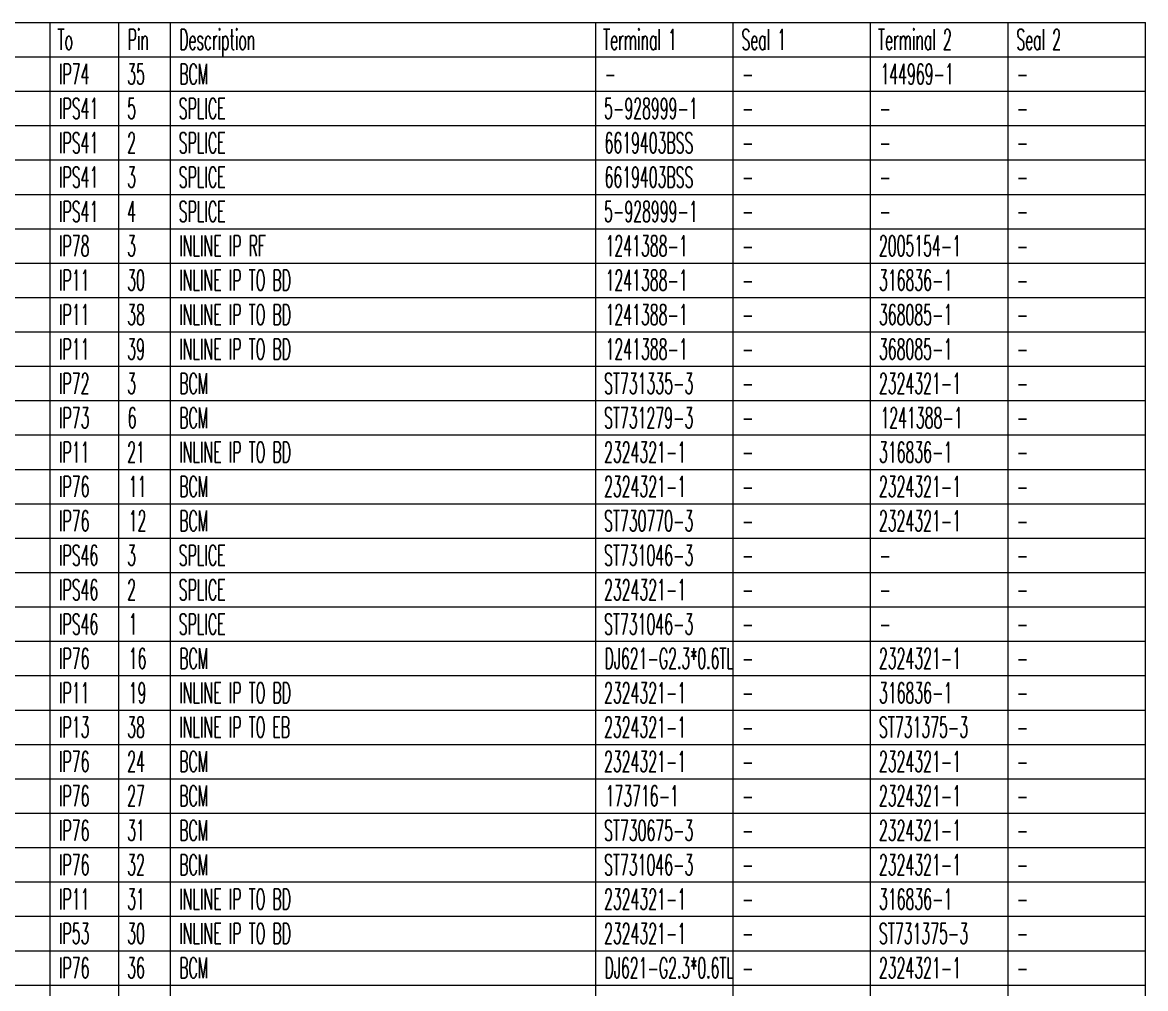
# Model space of a CAD drawing. Header units: inches. Extents: x 47316 to 59086, y 3141 to 11743.
# Drawn here: x 55259.4 to 55422.8, y 8789.7 to 8930.2 of the extents above; entities that cross this region are included whole.
import ezdxf

# ---------------------------------------------------------------- set-up
doc = ezdxf.new("R2010")
doc.units = ezdxf.units.IN
doc.header["$MEASUREMENT"] = 0
doc.styles.get("Standard").update_dxf_attribs({"font": ''})
doc.styles.get('Standard').set_extended_font_data('SimSun')

msp = doc.modelspace()

# ---------------------------------------------------------------- linework, layer by layer
at = {"color": 0, "linetype": 'Continuous', "lineweight": 15}
for p, q in [((55095.95, 8930.24), (55422.8, 8930.24)), ((55263.41, 8425.24), (55263.41, 8930.24)), ((55273.41, 8425.24), (55273.41, 8930.24)), ((55280.91, 8425.24), (55280.91, 8930.24)), ((55342.8, 8425.24), (55342.8, 8930.24)), ((55362.8, 8425.24), (55362.8, 8930.24)), ((55382.8, 8425.24), (55382.8, 8930.24)), ((55402.8, 8425.24), (55402.8, 8930.24)), ((55422.8, 8425.24), (55422.8, 8930.24)), ((55095.95, 8925.24), (55422.8, 8925.24)), ((55095.95, 8920.24), (55422.8, 8920.24)), ((55095.95, 8915.24), (55422.8, 8915.24)), ((55095.95, 8910.24), (55422.8, 8910.24)), ((55095.95, 8905.24), (55422.8, 8905.24)), ((55095.95, 8900.24), (55422.8, 8900.24)), ((55095.95, 8895.24), (55422.8, 8895.24)), ((55095.95, 8890.24), (55422.8, 8890.24)), ((55095.95, 8885.24), (55422.8, 8885.24)), ((55095.95, 8880.24), (55422.8, 8880.24)), ((55095.95, 8875.24), (55422.8, 8875.24)), ((55095.95, 8870.24), (55422.8, 8870.24)), ((55095.95, 8865.24), (55422.8, 8865.24)), ((55095.95, 8860.24), (55422.8, 8860.24)), ((55095.95, 8855.24), (55422.8, 8855.24)), ((55095.95, 8850.24), (55422.8, 8850.24)), ((55095.95, 8845.24), (55422.8, 8845.24)), ((55095.95, 8840.24), (55422.8, 8840.24)), ((55095.95, 8835.24), (55422.8, 8835.24)), ((55095.95, 8830.24), (55422.8, 8830.24)), ((55095.95, 8825.24), (55422.8, 8825.24)), ((55095.95, 8820.24), (55422.8, 8820.24)), ((55095.95, 8815.24), (55422.8, 8815.24)), ((55095.95, 8810.24), (55422.8, 8810.24)), ((55095.95, 8805.24), (55422.8, 8805.24)), ((55095.95, 8800.24), (55422.8, 8800.24)), ((55095.95, 8795.24), (55422.8, 8795.24)), ((55095.95, 8790.24), (55422.8, 8790.24))]:
    msp.add_line(p, q, dxfattribs=at)

# ---------------------------------------------------------------- texts
at = {"color": 140, "linetype": 'Continuous', "lineweight": 15, "char_height": 3, "attachment_point": 1}
for s, insert, width in [('\\Fromans.shx;\\W0.5000000000;\\T1.0000000000;\\o\\lTo', (55264.48, 8929.24), 2.5), ('\\Fromans.shx;\\W0.5000000000;\\T1.0000000000;\\o\\lPin', (55274.69, 8929.24), 3.4286), ('\\Fromans.shx;\\W0.5000000000;\\T1.0000000000;\\o\\lDescription', (55282.19, 8929.24), 12.2857), ('\\Fromans.shx;\\W0.5000000000;\\T1.0000000000;\\o\\lTerminal 1', (55343.87, 8929.24), 12.2857), ('\\Fromans.shx;\\W0.5000000000;\\T1.0000000000;\\o\\lSeal 1', (55364.01, 8929.24), 7.5714), ('\\Fromans.shx;\\W0.5000000000;\\T1.0000000000;\\o\\lTerminal 2', (55383.87, 8929.24), 12.2857), ('\\Fromans.shx;\\W0.5000000000;\\T1.0000000000;\\o\\lSeal 2', (55404.01, 8929.24), 7.5714)]:
    msp.add_mtext(s, dxfattribs=dict(at, insert=insert, width=width))
at = {"color": 7, "linetype": 'Continuous', "lineweight": 15, "char_height": 3, "attachment_point": 1}
for s, insert, width in [('\\Fromans.shx;\\W0.5000000000;\\T1.0000000000;\\o\\lIP74', (55264.69, 8924.24), 4.9286), ('\\Fromans.shx;\\W0.5000000000;\\T1.0000000000;\\o\\l35', (55274.62, 8924.24), 2.8571), ('\\Fromans.shx;\\W0.5000000000;\\T1.0000000000;\\o\\lBCM', (55282.19, 8924.24), 4.7143), ('\\Fromans.shx;\\W0.5000000000;\\T1.0000000000;\\o\\l144969-1', (55384.23, 8924.24), 11.8571), ('\\Fromans.shx;\\W0.5000000000;\\T1.0000000000;\\o\\l-', (55344.08, 8924.24), 1.8571), ('\\Fromans.shx;\\W0.5000000000;\\T1.0000000000;\\o\\l-', (55364.08, 8924.24), 1.8571), ('\\Fromans.shx;\\W0.5000000000;\\T1.0000000000;\\o\\l-', (55404.08, 8924.24), 1.8571), ('\\Fromans.shx;\\W0.5000000000;\\T1.0000000000;\\o\\lIPS41', (55264.69, 8919.24), 6.3571), ('\\Fromans.shx;\\W0.5000000000;\\T1.0000000000;\\o\\l5', (55274.62, 8919.24), 1.4286), ('\\Fromans.shx;\\W0.5000000000;\\T1.0000000000;\\o\\lSPLICE', (55282.12, 8919.24), 7.5714), ('\\Fromans.shx;\\W0.5000000000;\\T1.0000000000;\\o\\l5-928999-1', (55344.01, 8919.24), 15.1429), ('\\Fromans.shx;\\W0.5000000000;\\T1.0000000000;\\o\\l-', (55364.08, 8919.24), 1.8571), ('\\Fromans.shx;\\W0.5000000000;\\T1.0000000000;\\o\\l-', (55384.08, 8919.24), 1.8571), ('\\Fromans.shx;\\W0.5000000000;\\T1.0000000000;\\o\\l-', (55404.08, 8919.24), 1.8571), ('\\Fromans.shx;\\W0.5000000000;\\T1.0000000000;\\o\\lIPS41', (55264.69, 8914.24), 6.3571), ('\\Fromans.shx;\\W0.5000000000;\\T1.0000000000;\\o\\l2', (55274.62, 8914.24), 1.4286), ('\\Fromans.shx;\\W0.5000000000;\\T1.0000000000;\\o\\lSPLICE', (55282.12, 8914.24), 7.5714), ('\\Fromans.shx;\\W0.5000000000;\\T1.0000000000;\\o\\l6619403BSS', (55344.08, 8914.24), 14.3571), ('\\Fromans.shx;\\W0.5000000000;\\T1.0000000000;\\o\\l-', (55364.08, 8914.24), 1.8571), ('\\Fromans.shx;\\W0.5000000000;\\T1.0000000000;\\o\\l-', (55384.08, 8914.24), 1.8571), ('\\Fromans.shx;\\W0.5000000000;\\T1.0000000000;\\o\\l-', (55404.08, 8914.24), 1.8571), ('\\Fromans.shx;\\W0.5000000000;\\T1.0000000000;\\o\\lIPS41', (55264.69, 8909.24), 6.3571), ('\\Fromans.shx;\\W0.5000000000;\\T1.0000000000;\\o\\l3', (55274.62, 8909.24), 1.4286), ('\\Fromans.shx;\\W0.5000000000;\\T1.0000000000;\\o\\lSPLICE', (55282.12, 8909.24), 7.5714), ('\\Fromans.shx;\\W0.5000000000;\\T1.0000000000;\\o\\l6619403BSS', (55344.08, 8909.24), 14.3571), ('\\Fromans.shx;\\W0.5000000000;\\T1.0000000000;\\o\\l-', (55364.08, 8909.24), 1.8571), ('\\Fromans.shx;\\W0.5000000000;\\T1.0000000000;\\o\\l-', (55384.08, 8909.24), 1.8571), ('\\Fromans.shx;\\W0.5000000000;\\T1.0000000000;\\o\\l-', (55404.08, 8909.24), 1.8571), ('\\Fromans.shx;\\W0.5000000000;\\T1.0000000000;\\o\\lIPS41', (55264.69, 8904.24), 6.3571), ('\\Fromans.shx;\\W0.5000000000;\\T1.0000000000;\\o\\l4', (55274.62, 8904.24), 1.4286), ('\\Fromans.shx;\\W0.5000000000;\\T1.0000000000;\\o\\lSPLICE', (55282.12, 8904.24), 7.5714), ('\\Fromans.shx;\\W0.5000000000;\\T1.0000000000;\\o\\l5-928999-1', (55344.01, 8904.24), 15.1429), ('\\Fromans.shx;\\W0.5000000000;\\T1.0000000000;\\o\\l-', (55364.08, 8904.24), 1.8571), ('\\Fromans.shx;\\W0.5000000000;\\T1.0000000000;\\o\\l-', (55384.08, 8904.24), 1.8571), ('\\Fromans.shx;\\W0.5000000000;\\T1.0000000000;\\o\\l-', (55404.08, 8904.24), 1.8571), ('\\Fromans.shx;\\W0.5000000000;\\T1.0000000000;\\o\\lIP78', (55264.69, 8899.24), 4.9286), ('\\Fromans.shx;\\W0.5000000000;\\T1.0000000000;\\o\\l3', (55274.62, 8899.24), 1.4286), ('\\Fromans.shx;\\W0.5000000000;\\T1.0000000000;\\o\\lINLINE IP RF', (55282.19, 8899.24), 14.7143), ('\\Fromans.shx;\\W0.5000000000;\\T1.0000000000;\\o\\l1241388-1', (55344.23, 8899.24), 13.2857), ('\\Fromans.shx;\\W0.5000000000;\\T1.0000000000;\\o\\l2005154-1', (55384.01, 8899.24), 13.2857), ('\\Fromans.shx;\\W0.5000000000;\\T1.0000000000;\\o\\l-', (55364.08, 8899.24), 1.8571), ('\\Fromans.shx;\\W0.5000000000;\\T1.0000000000;\\o\\l-', (55404.08, 8899.24), 1.8571), ('\\Fromans.shx;\\W0.5000000000;\\T1.0000000000;\\o\\lIP11', (55264.69, 8894.24), 4.9286), ('\\Fromans.shx;\\W0.5000000000;\\T1.0000000000;\\o\\l30', (55274.62, 8894.24), 2.8571), ('\\Fromans.shx;\\W0.5000000000;\\T1.0000000000;\\o\\lINLINE IP TO BD', (55282.19, 8894.24), 19.1429), ('\\Fromans.shx;\\W0.5000000000;\\T1.0000000000;\\o\\l1241388-1', (55344.23, 8894.24), 13.2857), ('\\Fromans.shx;\\W0.5000000000;\\T1.0000000000;\\o\\l316836-1', (55384.01, 8894.24), 11.8571), ('\\Fromans.shx;\\W0.5000000000;\\T1.0000000000;\\o\\l-', (55364.08, 8894.24), 1.8571), ('\\Fromans.shx;\\W0.5000000000;\\T1.0000000000;\\o\\l-', (55404.08, 8894.24), 1.8571), ('\\Fromans.shx;\\W0.5000000000;\\T1.0000000000;\\o\\lIP11', (55264.69, 8889.24), 4.9286), ('\\Fromans.shx;\\W0.5000000000;\\T1.0000000000;\\o\\l38', (55274.62, 8889.24), 2.8571), ('\\Fromans.shx;\\W0.5000000000;\\T1.0000000000;\\o\\lINLINE IP TO BD', (55282.19, 8889.24), 19.1429), ('\\Fromans.shx;\\W0.5000000000;\\T1.0000000000;\\o\\l1241388-1', (55344.23, 8889.24), 13.2857), ('\\Fromans.shx;\\W0.5000000000;\\T1.0000000000;\\o\\l368085-1', (55384.01, 8889.24), 11.8571), ('\\Fromans.shx;\\W0.5000000000;\\T1.0000000000;\\o\\l-', (55364.08, 8889.24), 1.8571), ('\\Fromans.shx;\\W0.5000000000;\\T1.0000000000;\\o\\l-', (55404.08, 8889.24), 1.8571), ('\\Fromans.shx;\\W0.5000000000;\\T1.0000000000;\\o\\lIP11', (55264.69, 8884.24), 4.9286), ('\\Fromans.shx;\\W0.5000000000;\\T1.0000000000;\\o\\l39', (55274.62, 8884.24), 2.8571), ('\\Fromans.shx;\\W0.5000000000;\\T1.0000000000;\\o\\lINLINE IP TO BD', (55282.19, 8884.24), 19.1429), ('\\Fromans.shx;\\W0.5000000000;\\T1.0000000000;\\o\\l1241388-1', (55344.23, 8884.24), 13.2857), ('\\Fromans.shx;\\W0.5000000000;\\T1.0000000000;\\o\\l368085-1', (55384.01, 8884.24), 11.8571), ('\\Fromans.shx;\\W0.5000000000;\\T1.0000000000;\\o\\l-', (55364.08, 8884.24), 1.8571), ('\\Fromans.shx;\\W0.5000000000;\\T1.0000000000;\\o\\l-', (55404.08, 8884.24), 1.8571), ('\\Fromans.shx;\\W0.5000000000;\\T1.0000000000;\\o\\lIP72', (55264.69, 8879.24), 4.9286), ('\\Fromans.shx;\\W0.5000000000;\\T1.0000000000;\\o\\l3', (55274.62, 8879.24), 1.4286), ('\\Fromans.shx;\\W0.5000000000;\\T1.0000000000;\\o\\lBCM', (55282.19, 8879.24), 4.7143), ('\\Fromans.shx;\\W0.5000000000;\\T1.0000000000;\\o\\lST731335-3', (55344.01, 8879.24), 14.4286), ('\\Fromans.shx;\\W0.5000000000;\\T1.0000000000;\\o\\l2324321-1', (55384.01, 8879.24), 13.2857), ('\\Fromans.shx;\\W0.5000000000;\\T1.0000000000;\\o\\l-', (55364.08, 8879.24), 1.8571), ('\\Fromans.shx;\\W0.5000000000;\\T1.0000000000;\\o\\l-', (55404.08, 8879.24), 1.8571), ('\\Fromans.shx;\\W0.5000000000;\\T1.0000000000;\\o\\lIP73', (55264.69, 8874.24), 4.9286), ('\\Fromans.shx;\\W0.5000000000;\\T1.0000000000;\\o\\l6', (55274.69, 8874.24), 1.4286), ('\\Fromans.shx;\\W0.5000000000;\\T1.0000000000;\\o\\lBCM', (55282.19, 8874.24), 4.7143), ('\\Fromans.shx;\\W0.5000000000;\\T1.0000000000;\\o\\lST731279-3', (55344.01, 8874.24), 14.4286), ('\\Fromans.shx;\\W0.5000000000;\\T1.0000000000;\\o\\l1241388-1', (55384.23, 8874.24), 13.2857), ('\\Fromans.shx;\\W0.5000000000;\\T1.0000000000;\\o\\l-', (55364.08, 8874.24), 1.8571), ('\\Fromans.shx;\\W0.5000000000;\\T1.0000000000;\\o\\l-', (55404.08, 8874.24), 1.8571), ('\\Fromans.shx;\\W0.5000000000;\\T1.0000000000;\\o\\lIP11', (55264.69, 8869.24), 4.9286), ('\\Fromans.shx;\\W0.5000000000;\\T1.0000000000;\\o\\l21', (55274.62, 8869.24), 2.8571), ('\\Fromans.shx;\\W0.5000000000;\\T1.0000000000;\\o\\lINLINE IP TO BD', (55282.19, 8869.24), 19.1429), ('\\Fromans.shx;\\W0.5000000000;\\T1.0000000000;\\o\\l2324321-1', (55344.01, 8869.24), 13.2857), ('\\Fromans.shx;\\W0.5000000000;\\T1.0000000000;\\o\\l316836-1', (55384.01, 8869.24), 11.8571), ('\\Fromans.shx;\\W0.5000000000;\\T1.0000000000;\\o\\l-', (55364.08, 8869.24), 1.8571), ('\\Fromans.shx;\\W0.5000000000;\\T1.0000000000;\\o\\l-', (55404.08, 8869.24), 1.8571), ('\\Fromans.shx;\\W0.5000000000;\\T1.0000000000;\\o\\lIP76', (55264.69, 8864.24), 4.9286), ('\\Fromans.shx;\\W0.5000000000;\\T1.0000000000;\\o\\l11', (55274.84, 8864.24), 2.8571), ('\\Fromans.shx;\\W0.5000000000;\\T1.0000000000;\\o\\lBCM', (55282.19, 8864.24), 4.7143), ('\\Fromans.shx;\\W0.5000000000;\\T1.0000000000;\\o\\l2324321-1', (55344.01, 8864.24), 13.2857), ('\\Fromans.shx;\\W0.5000000000;\\T1.0000000000;\\o\\l2324321-1', (55384.01, 8864.24), 13.2857), ('\\Fromans.shx;\\W0.5000000000;\\T1.0000000000;\\o\\l-', (55364.08, 8864.24), 1.8571), ('\\Fromans.shx;\\W0.5000000000;\\T1.0000000000;\\o\\l-', (55404.08, 8864.24), 1.8571), ('\\Fromans.shx;\\W0.5000000000;\\T1.0000000000;\\o\\lIP76', (55264.69, 8859.24), 4.9286), ('\\Fromans.shx;\\W0.5000000000;\\T1.0000000000;\\o\\l12', (55274.84, 8859.24), 2.8571), ('\\Fromans.shx;\\W0.5000000000;\\T1.0000000000;\\o\\lBCM', (55282.19, 8859.24), 4.7143), ('\\Fromans.shx;\\W0.5000000000;\\T1.0000000000;\\o\\lST730770-3', (55344.01, 8859.24), 14.4286), ('\\Fromans.shx;\\W0.5000000000;\\T1.0000000000;\\o\\l2324321-1', (55384.01, 8859.24), 13.2857), ('\\Fromans.shx;\\W0.5000000000;\\T1.0000000000;\\o\\l-', (55364.08, 8859.24), 1.8571), ('\\Fromans.shx;\\W0.5000000000;\\T1.0000000000;\\o\\l-', (55404.08, 8859.24), 1.8571), ('\\Fromans.shx;\\W0.5000000000;\\T1.0000000000;\\o\\lIPS46', (55264.69, 8854.24), 6.3571), ('\\Fromans.shx;\\W0.5000000000;\\T1.0000000000;\\o\\l3', (55274.62, 8854.24), 1.4286), ('\\Fromans.shx;\\W0.5000000000;\\T1.0000000000;\\o\\lSPLICE', (55282.12, 8854.24), 7.5714), ('\\Fromans.shx;\\W0.5000000000;\\T1.0000000000;\\o\\lST731046-3', (55344.01, 8854.24), 14.4286), ('\\Fromans.shx;\\W0.5000000000;\\T1.0000000000;\\o\\l-', (55364.08, 8854.24), 1.8571), ('\\Fromans.shx;\\W0.5000000000;\\T1.0000000000;\\o\\l-', (55384.08, 8854.24), 1.8571), ('\\Fromans.shx;\\W0.5000000000;\\T1.0000000000;\\o\\l-', (55404.08, 8854.24), 1.8571), ('\\Fromans.shx;\\W0.5000000000;\\T1.0000000000;\\o\\lIPS46', (55264.69, 8849.24), 6.3571), ('\\Fromans.shx;\\W0.5000000000;\\T1.0000000000;\\o\\l2', (55274.62, 8849.24), 1.4286), ('\\Fromans.shx;\\W0.5000000000;\\T1.0000000000;\\o\\lSPLICE', (55282.12, 8849.24), 7.5714), ('\\Fromans.shx;\\W0.5000000000;\\T1.0000000000;\\o\\l2324321-1', (55344.01, 8849.24), 13.2857), ('\\Fromans.shx;\\W0.5000000000;\\T1.0000000000;\\o\\l-', (55364.08, 8849.24), 1.8571), ('\\Fromans.shx;\\W0.5000000000;\\T1.0000000000;\\o\\l-', (55384.08, 8849.24), 1.8571), ('\\Fromans.shx;\\W0.5000000000;\\T1.0000000000;\\o\\l-', (55404.08, 8849.24), 1.8571), ('\\Fromans.shx;\\W0.5000000000;\\T1.0000000000;\\o\\lIPS46', (55264.69, 8844.24), 6.3571), ('\\Fromans.shx;\\W0.5000000000;\\T1.0000000000;\\o\\l1', (55274.84, 8844.24), 1.4286), ('\\Fromans.shx;\\W0.5000000000;\\T1.0000000000;\\o\\lSPLICE', (55282.12, 8844.24), 7.5714), ('\\Fromans.shx;\\W0.5000000000;\\T1.0000000000;\\o\\lST731046-3', (55344.01, 8844.24), 14.4286), ('\\Fromans.shx;\\W0.5000000000;\\T1.0000000000;\\o\\l-', (55364.08, 8844.24), 1.8571), ('\\Fromans.shx;\\W0.5000000000;\\T1.0000000000;\\o\\l-', (55384.08, 8844.24), 1.8571), ('\\Fromans.shx;\\W0.5000000000;\\T1.0000000000;\\o\\l-', (55404.08, 8844.24), 1.8571), ('\\Fromans.shx;\\W0.5000000000;\\T1.0000000000;\\o\\lIP76', (55264.69, 8839.24), 4.9286), ('\\Fromans.shx;\\W0.5000000000;\\T1.0000000000;\\o\\l16', (55274.84, 8839.24), 2.8571), ('\\Fromans.shx;\\W0.5000000000;\\T1.0000000000;\\o\\lBCM', (55282.19, 8839.24), 4.7143), ('\\Fromans.shx;\\W0.5000000000;\\T1.0000000000;\\o\\lDJ621-G2.3*0.6TL', (55344.08, 8839.24), 20.9286), ('\\Fromans.shx;\\W0.5000000000;\\T1.0000000000;\\o\\l2324321-1', (55384.01, 8839.24), 13.2857), ('\\Fromans.shx;\\W0.5000000000;\\T1.0000000000;\\o\\l-', (55364.08, 8839.24), 1.8571), ('\\Fromans.shx;\\W0.5000000000;\\T1.0000000000;\\o\\l-', (55404.08, 8839.24), 1.8571), ('\\Fromans.shx;\\W0.5000000000;\\T1.0000000000;\\o\\lIP11', (55264.69, 8834.24), 4.9286), ('\\Fromans.shx;\\W0.5000000000;\\T1.0000000000;\\o\\l19', (55274.84, 8834.24), 2.8571), ('\\Fromans.shx;\\W0.5000000000;\\T1.0000000000;\\o\\lINLINE IP TO BD', (55282.19, 8834.24), 19.1429), ('\\Fromans.shx;\\W0.5000000000;\\T1.0000000000;\\o\\l2324321-1', (55344.01, 8834.24), 13.2857), ('\\Fromans.shx;\\W0.5000000000;\\T1.0000000000;\\o\\l316836-1', (55384.01, 8834.24), 11.8571), ('\\Fromans.shx;\\W0.5000000000;\\T1.0000000000;\\o\\l-', (55364.08, 8834.24), 1.8571), ('\\Fromans.shx;\\W0.5000000000;\\T1.0000000000;\\o\\l-', (55404.08, 8834.24), 1.8571), ('\\Fromans.shx;\\W0.5000000000;\\T1.0000000000;\\o\\lIP13', (55264.69, 8829.24), 4.9286), ('\\Fromans.shx;\\W0.5000000000;\\T1.0000000000;\\o\\l38', (55274.62, 8829.24), 2.8571), ('\\Fromans.shx;\\W0.5000000000;\\T1.0000000000;\\o\\lINLINE IP TO EB', (55282.19, 8829.24), 19), ('\\Fromans.shx;\\W0.5000000000;\\T1.0000000000;\\o\\l2324321-1', (55344.01, 8829.24), 13.2857), ('\\Fromans.shx;\\W0.5000000000;\\T1.0000000000;\\o\\lST731375-3', (55384.01, 8829.24), 14.4286), ('\\Fromans.shx;\\W0.5000000000;\\T1.0000000000;\\o\\l-', (55364.08, 8829.24), 1.8571), ('\\Fromans.shx;\\W0.5000000000;\\T1.0000000000;\\o\\l-', (55404.08, 8829.24), 1.8571), ('\\Fromans.shx;\\W0.5000000000;\\T1.0000000000;\\o\\lIP76', (55264.69, 8824.24), 4.9286), ('\\Fromans.shx;\\W0.5000000000;\\T1.0000000000;\\o\\l24', (55274.62, 8824.24), 2.8571), ('\\Fromans.shx;\\W0.5000000000;\\T1.0000000000;\\o\\lBCM', (55282.19, 8824.24), 4.7143), ('\\Fromans.shx;\\W0.5000000000;\\T1.0000000000;\\o\\l2324321-1', (55344.01, 8824.24), 13.2857), ('\\Fromans.shx;\\W0.5000000000;\\T1.0000000000;\\o\\l2324321-1', (55384.01, 8824.24), 13.2857), ('\\Fromans.shx;\\W0.5000000000;\\T1.0000000000;\\o\\l-', (55364.08, 8824.24), 1.8571), ('\\Fromans.shx;\\W0.5000000000;\\T1.0000000000;\\o\\l-', (55404.08, 8824.24), 1.8571), ('\\Fromans.shx;\\W0.5000000000;\\T1.0000000000;\\o\\lIP76', (55264.69, 8819.24), 4.9286), ('\\Fromans.shx;\\W0.5000000000;\\T1.0000000000;\\o\\l27', (55274.62, 8819.24), 2.8571), ('\\Fromans.shx;\\W0.5000000000;\\T1.0000000000;\\o\\lBCM', (55282.19, 8819.24), 4.7143), ('\\Fromans.shx;\\W0.5000000000;\\T1.0000000000;\\o\\l173716-1', (55344.23, 8819.24), 11.8571), ('\\Fromans.shx;\\W0.5000000000;\\T1.0000000000;\\o\\l2324321-1', (55384.01, 8819.24), 13.2857), ('\\Fromans.shx;\\W0.5000000000;\\T1.0000000000;\\o\\l-', (55364.08, 8819.24), 1.8571), ('\\Fromans.shx;\\W0.5000000000;\\T1.0000000000;\\o\\l-', (55404.08, 8819.24), 1.8571), ('\\Fromans.shx;\\W0.5000000000;\\T1.0000000000;\\o\\lIP76', (55264.69, 8814.24), 4.9286), ('\\Fromans.shx;\\W0.5000000000;\\T1.0000000000;\\o\\l31', (55274.62, 8814.24), 2.8571), ('\\Fromans.shx;\\W0.5000000000;\\T1.0000000000;\\o\\lBCM', (55282.19, 8814.24), 4.7143), ('\\Fromans.shx;\\W0.5000000000;\\T1.0000000000;\\o\\lST730675-3', (55344.01, 8814.24), 14.4286), ('\\Fromans.shx;\\W0.5000000000;\\T1.0000000000;\\o\\l2324321-1', (55384.01, 8814.24), 13.2857), ('\\Fromans.shx;\\W0.5000000000;\\T1.0000000000;\\o\\l-', (55364.08, 8814.24), 1.8571), ('\\Fromans.shx;\\W0.5000000000;\\T1.0000000000;\\o\\l-', (55404.08, 8814.24), 1.8571), ('\\Fromans.shx;\\W0.5000000000;\\T1.0000000000;\\o\\lIP76', (55264.69, 8809.24), 4.9286), ('\\Fromans.shx;\\W0.5000000000;\\T1.0000000000;\\o\\l32', (55274.62, 8809.24), 2.8571), ('\\Fromans.shx;\\W0.5000000000;\\T1.0000000000;\\o\\lBCM', (55282.19, 8809.24), 4.7143), ('\\Fromans.shx;\\W0.5000000000;\\T1.0000000000;\\o\\lST731046-3', (55344.01, 8809.24), 14.4286), ('\\Fromans.shx;\\W0.5000000000;\\T1.0000000000;\\o\\l2324321-1', (55384.01, 8809.24), 13.2857), ('\\Fromans.shx;\\W0.5000000000;\\T1.0000000000;\\o\\l-', (55364.08, 8809.24), 1.8571), ('\\Fromans.shx;\\W0.5000000000;\\T1.0000000000;\\o\\l-', (55404.08, 8809.24), 1.8571), ('\\Fromans.shx;\\W0.5000000000;\\T1.0000000000;\\o\\lIP11', (55264.69, 8804.24), 4.9286), ('\\Fromans.shx;\\W0.5000000000;\\T1.0000000000;\\o\\l31', (55274.62, 8804.24), 2.8571), ('\\Fromans.shx;\\W0.5000000000;\\T1.0000000000;\\o\\lINLINE IP TO BD', (55282.19, 8804.24), 19.1429), ('\\Fromans.shx;\\W0.5000000000;\\T1.0000000000;\\o\\l2324321-1', (55344.01, 8804.24), 13.2857), ('\\Fromans.shx;\\W0.5000000000;\\T1.0000000000;\\o\\l316836-1', (55384.01, 8804.24), 11.8571), ('\\Fromans.shx;\\W0.5000000000;\\T1.0000000000;\\o\\l-', (55364.08, 8804.24), 1.8571), ('\\Fromans.shx;\\W0.5000000000;\\T1.0000000000;\\o\\l-', (55404.08, 8804.24), 1.8571), ('\\Fromans.shx;\\W0.5000000000;\\T1.0000000000;\\o\\lIP53', (55264.69, 8799.24), 4.9286), ('\\Fromans.shx;\\W0.5000000000;\\T1.0000000000;\\o\\l30', (55274.62, 8799.24), 2.8571), ('\\Fromans.shx;\\W0.5000000000;\\T1.0000000000;\\o\\lINLINE IP TO BD', (55282.19, 8799.24), 19.1429), ('\\Fromans.shx;\\W0.5000000000;\\T1.0000000000;\\o\\l2324321-1', (55344.01, 8799.24), 13.2857), ('\\Fromans.shx;\\W0.5000000000;\\T1.0000000000;\\o\\lST731375-3', (55384.01, 8799.24), 14.4286), ('\\Fromans.shx;\\W0.5000000000;\\T1.0000000000;\\o\\l-', (55364.08, 8799.24), 1.8571), ('\\Fromans.shx;\\W0.5000000000;\\T1.0000000000;\\o\\l-', (55404.08, 8799.24), 1.8571), ('\\Fromans.shx;\\W0.5000000000;\\T1.0000000000;\\o\\lIP76', (55264.69, 8794.24), 4.9286), ('\\Fromans.shx;\\W0.5000000000;\\T1.0000000000;\\o\\l36', (55274.62, 8794.24), 2.8571), ('\\Fromans.shx;\\W0.5000000000;\\T1.0000000000;\\o\\lBCM', (55282.19, 8794.24), 4.7143), ('\\Fromans.shx;\\W0.5000000000;\\T1.0000000000;\\o\\lDJ621-G2.3*0.6TL', (55344.08, 8794.24), 20.9286), ('\\Fromans.shx;\\W0.5000000000;\\T1.0000000000;\\o\\l2324321-1', (55384.01, 8794.24), 13.2857), ('\\Fromans.shx;\\W0.5000000000;\\T1.0000000000;\\o\\l-', (55364.08, 8794.24), 1.8571), ('\\Fromans.shx;\\W0.5000000000;\\T1.0000000000;\\o\\l-', (55404.08, 8794.24), 1.8571)]:
    msp.add_mtext(s, dxfattribs=dict(at, insert=insert, width=width))

doc.saveas('drawing.dxf')
